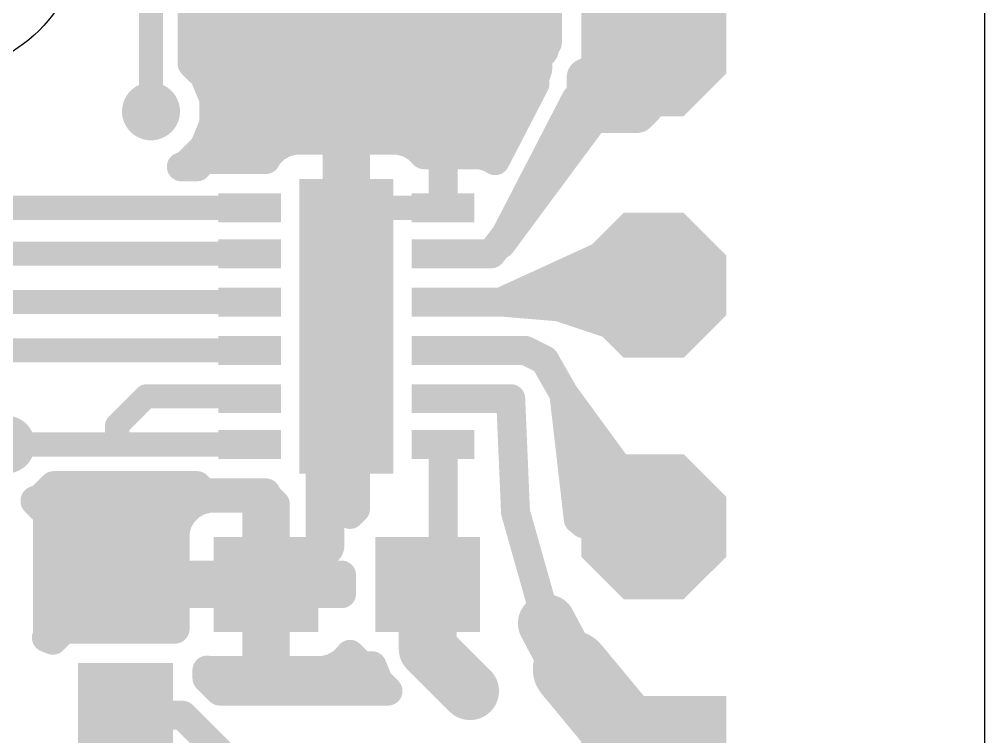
# Model space of a CAD drawing. Extents: x 0 to 81, y 1 to 51.
# Drawn here: x 70.85 to 81, y 24.51 to 32.06 of the extents above; entities that cross this region are included whole.
import ezdxf

# ---------------------------------------------------------------- set-up
doc = ezdxf.new("R2010")
doc.units = 0
for name, color, linetype in [('1', 22, 'CONTINUOUS'), ('17', 82, 'CONTINUOUS'), ('18', 82, 'CONTINUOUS'), ('20', 7, 'CONTINUOUS')]:
    doc.layers.add(name, color=color, linetype=linetype)

# ---------------------------------------------------------------- blocks, each defined once
blk = doc.blocks.new('RECT')
blk.add_solid([(-0.5, -0.5), (0.5, -0.5), (-0.5, 0.5), (0.5, 0.5)])
blk = doc.blocks.new('SQUAREP')
blk.add_solid([(-0.5, -0.5), (0.5, -0.5), (-0.5, 0.5), (0.5, 0.5)])
blk = doc.blocks.new('OCTAGONP')
at = {"const_width": 0.5}
blk.add_lwpolyline([(-0.25, -0.1036), (-0.25, 0.1036), (-0.1036, 0.25), (0.1036, 0.25), (0.25, 0.1036), (0.25, -0.1036), (0.1036, -0.25), (-0.1036, -0.25), (-0.25, -0.1036), (-0.25, 0.1036)], dxfattribs=at)
blk = doc.blocks.new('ROUNDV')
at = {"const_width": 0.5}
blk.add_lwpolyline([(0, -0.25, 1), (0, 0.25, 1), (0, -0.25)], format="xyb", dxfattribs=at)

msp = doc.modelspace()

# ---------------------------------------------------------------- linework, layer by layer
at = {"layer": '1'}
for points, const_width in [([(72.2376, 35.052), (72.2376, 31.0896)], 0.254), ([(72.6694, 31.5917), (72.6694, 35.047)], 0.3048), ([(76.4032, 32.2637), (76.4032, 31.81)], 0.3048), ([(72.6694, 32.004), (76.4032, 32.004)], 0.3048), ([(76.4032, 31.81), (76.3942, 31.8055)], 0.3048), ([(76.8096, 31.4452), (77.5208, 31.8008)], 0.4064), ([(76.3656, 31.7196), (76.3016, 31.6556)], 0.3048), ([(76.3942, 31.8055), (76.3656, 31.7196)], 0.3048), ([(72.6694, 31.6992), (76.3452, 31.6992)], 0.3048), ([(76.3016, 31.6556), (76.3016, 31.5276)], 0.3048), ([(72.7975, 31.4637), (72.6694, 31.5917)], 0.3048), ([(76.3016, 31.5276), (76.2611, 31.4062)], 0.3048), ([(72.898, 31.221), (72.7975, 31.4637)], 0.3048), ([(76.2611, 31.4062), (76.2736, 31.3813)], 0.3048), ([(76.8096, 31.1404), (76.8096, 31.4452)], 0.4064), ([(72.8262, 31.3944), (76.267, 31.3944)], 0.3048), ([(76.2736, 31.3813), (75.8548, 30.5709)], 0.3048), ([(72.898, 30.9582), (72.898, 31.221)], 0.3048), ([(75.9164, 29.694), (76.7038, 31.218)], 0.3048), ([(76.7038, 31.218), (76.5768, 30.7608)], 0.3048), ([(77.4192, 31.1404), (76.8096, 31.1404)], 0.4064), ([(76.9324, 31.0656), (77.3444, 31.0656)], 0.4064), ([(77.3444, 31.0656), (77.4192, 31.1404)], 0.4064), ([(72.898, 31.0896), (76.1228, 31.0896)], 0.3048), ([(75.8148, 29.5924), (76.9324, 31.0656)], 0.3048), ([(76.9324, 31.0656), (75.9164, 29.694)], 0.3048), ([(72.7975, 30.7155), (72.898, 30.9582)], 0.3048), ([(72.6117, 30.5297), (72.7975, 30.7155)], 0.3048), ([(72.8262, 30.7848), (73.7368, 30.7848)], 0.3048), ([(73.546, 30.705), (73.4703, 30.6293)], 0.3048), ([(73.6386, 30.7585), (73.546, 30.705)], 0.3048), ([(73.742, 30.7862), (73.6386, 30.7585)], 0.3048), ([(74.1955, 30.7862), (73.742, 30.7862)], 0.3048), ([(74.1955, 28.9257), (74.1955, 30.7862)], 0.3048), ([(74.1955, 30.7848), (74.386, 30.7848)], 0.3048), ([(74.8396, 30.7862), (74.386, 30.7862)], 0.3048), ([(74.386, 30.7862), (74.386, 28.9257)], 0.3048), ([(74.943, 30.7585), (74.8396, 30.7862)], 0.3048), ([(74.8448, 30.7848), (75.9654, 30.7848)], 0.3048), ([(75.0356, 30.705), (74.943, 30.7585)], 0.3048), ([(75.1068, 30.6338), (75.0356, 30.705)], 0.3048), ([(73.4703, 30.6293), (73.4435, 30.583)], 0.3048), ([(75.3068, 30.6338), (75.1068, 30.6338)], 0.3048), ([(75.6905, 30.6338), (75.3068, 30.6338)], 0.3048), ([(75.3068, 30.6338), (75.3068, 30.1004)], 0.3048), ([(75.3068, 30.1004), (75.3068, 30.6338)], 0.3048), ([(75.7939, 30.6061), (75.6905, 30.6338)], 0.3048), ([(75.8548, 30.5709), (75.7939, 30.6061)], 0.3048), ([(72.5563, 30.5068), (72.6117, 30.5297)], 0.3048), ([(72.7211, 30.5068), (72.5563, 30.5068)], 0.3048), ([(72.7973, 30.583), (72.7211, 30.5068)], 0.3048), ([(73.4435, 30.583), (72.7973, 30.583)], 0.3048), ([(74.1955, 30.48), (74.386, 30.48)], 0.3048), ([(75.3068, 30.48), (75.3068, 30.48)], 0.3048), ([(74.1955, 30.1752), (74.386, 30.1752)], 0.3048), ([(75.3068, 30.1752), (75.3068, 30.1752)], 0.3048), ([(75.3068, 30.1004), (75.3068, 30.1004)], 0.3048), ([(56.2096, 30.075), (73.2748, 30.075)], 0.254), ([(75.3068, 30.075), (74.367, 30.075)], 0.254), ([(74.3416, 30.0496), (74.3416, 28.8304)], 0.2032), ([(74.1955, 29.8704), (74.386, 29.8704)], 0.3048), ([(75.3068, 29.5924), (75.8148, 29.5924)], 0.3048), ([(75.9164, 29.0844), (77.1356, 29.6432)], 0.3048), ([(77.1356, 29.6432), (77.1356, 29.2368)], 0.3048), ([(56.4454, 29.5924), (73.2748, 29.5924)], 0.254), ([(74.1955, 29.5656), (74.386, 29.5656)], 0.3048), ([(77.1356, 29.2368), (77.5208, 29.2608)], 0.4064), ([(74.1955, 29.2608), (74.386, 29.2608)], 0.3048), ([(76.3228, 29.2368), (75.9164, 29.0844)], 0.3048), ([(76.526, 29.0336), (76.3228, 29.2368)], 0.3048), ([(77.1356, 29.2368), (76.3228, 29.2368)], 0.3048), ([(75.3068, 29.0844), (75.9164, 29.0844)], 0.3048), ([(75.9164, 29.0844), (77.1356, 29.0844)], 0.3048), ([(75.9164, 29.0844), (76.526, 29.0336)], 0.3048), ([(77.1356, 29.0844), (77.1356, 28.8304)], 0.3048), ([(56.6558, 29.0844), (73.2748, 29.0844)], 0.254), ([(77.1356, 28.8304), (76.526, 29.0336)], 0.3048), ([(74.2908, 28.8304), (74.0664, 28.606)], 0.4064), ([(74.1955, 28.956), (74.386, 28.956)], 0.3048), ([(74.386, 28.9257), (74.1955, 28.9257)], 0.3048), ([(74.3416, 28.8304), (74.2908, 28.8304)], 0.2032), ([(74.1955, 26.9697), (74.1955, 28.7351)], 0.3048), ([(74.1955, 28.7351), (74.386, 28.7351)], 0.3048), ([(74.386, 28.7351), (74.386, 26.9079)], 0.3048), ([(74.0664, 28.606), (74.0664, 26.5176)], 0.4064), ([(74.1955, 28.6512), (74.386, 28.6512)], 0.3048), ([(75.3068, 28.5764), (76.1704, 28.5764)], 0.3048), ([(76.1704, 28.5764), (76.3736, 28.4748)], 0.3048), ([(56.8663, 28.5764), (73.2748, 28.5764)], 0.254), ([(76.3736, 28.4748), (76.5768, 28.1192)], 0.3048), ([(74.1955, 28.3464), (74.386, 28.3464)], 0.3048), ([(72.1868, 28.0924), (71.882, 27.7876)], 0.254), ([(73.2508, 28.0924), (72.1868, 28.0924)], 0.254), ([(73.2748, 28.0684), (73.2508, 28.0924)], 0.254), ([(75.3068, 28.0684), (76.018, 28.0684)], 0.3048), ([(76.018, 28.0684), (76.0688, 26.8746)], 0.3048), ([(76.5768, 28.1192), (77.542, 26.7984)], 0.3048), ([(76.7292, 26.7984), (76.5768, 28.1192)], 0.3048), ([(76.5768, 28.1192), (77.1356, 26.7984)], 0.3048), ([(74.1955, 28.0416), (74.386, 28.0416)], 0.3048), ([(71.882, 27.7876), (71.882, 27.5858)], 0.254), ([(74.1955, 27.7368), (74.386, 27.7368)], 0.3048), ([(70.7136, 27.5858), (71.882, 27.5858)], 0.254), ([(71.882, 27.5858), (73.2748, 27.5858)], 0.254), ([(75.3068, 26.2758), (75.3068, 27.5858)], 0.3048), ([(74.1955, 27.432), (74.386, 27.432)], 0.3048), ([(71.0877, 27.0259), (71.2157, 27.154)], 0.3048), ([(71.2157, 27.154), (72.7211, 27.154)], 0.3048), ([(72.7211, 27.154), (72.7973, 27.0778)], 0.3048), ([(71.1889, 27.1272), (72.7479, 27.1272)], 0.3048), ([(72.7973, 27.0778), (73.4435, 27.0778)], 0.3048), ([(73.4435, 27.0778), (73.4703, 27.0315)], 0.3048), ([(74.1955, 27.1272), (74.386, 27.1272)], 0.3048), ([(71.0184, 26.9972), (71.0877, 27.0259)], 0.3048), ([(71.0184, 26.9901), (71.0184, 26.9972)], 0.3048), ([(71.1484, 26.8601), (71.0184, 26.9901)], 0.3048), ([(72.6469, 26.9406), (72.5712, 26.8649)], 0.3048), ([(72.7395, 26.9941), (72.6469, 26.9406)], 0.3048), ([(72.8429, 27.0218), (72.7395, 26.9941)], 0.3048), ([(73.3488, 27.0218), (72.8429, 27.0218)], 0.3048), ([(73.3488, 26.213), (73.3488, 27.0218)], 0.3048), ([(73.4703, 27.0315), (73.544, 26.9578)], 0.3048), ([(73.544, 26.9578), (73.544, 26.213)], 0.3048), ([(74.2459, 26.9406), (74.1955, 26.9697)], 0.3048), ([(74.3216, 26.8649), (74.2459, 26.9406)], 0.3048), ([(71.1484, 25.5655), (71.1484, 26.8601)], 0.3048), ([(72.5712, 26.8649), (72.5177, 26.7723)], 0.3048), ([(74.3294, 26.8513), (74.3216, 26.8649)], 0.3048), ([(74.386, 26.9079), (74.3294, 26.8513)], 0.3048), ([(76.0688, 26.8746), (76.399, 25.7062)], 0.3048), ([(77.5208, 26.7208), (76.8096, 26.7984)], 0.4064), ([(71.1484, 26.8224), (72.5466, 26.8224)], 0.3048), ([(72.5177, 26.7723), (72.49, 26.6689)], 0.3048), ([(73.3488, 26.8224), (73.544, 26.8224)], 0.3048), ([(76.8096, 26.7984), (76.7292, 26.7984)], 0.3048), ([(77.1356, 26.7984), (76.8096, 26.7984)], 0.3048), ([(77.542, 26.7984), (77.1356, 26.7984)], 0.3048), ([(72.49, 26.6689), (72.49, 26.213)], 0.3048), ([(74.0664, 26.5176), (73.6642, 26.1154)], 0.4064), ([(71.1484, 26.5176), (72.49, 26.5176)], 0.3048), ([(73.3488, 26.5176), (73.544, 26.5176)], 0.3048), ([(75.1464, 25.4376), (75.1464, 26.1154)], 0.6096), ([(75.1464, 26.1154), (75.3068, 26.2758)], 0.3048), ([(71.1484, 26.2128), (73.3488, 26.2128)], 0.3048), ([(72.49, 26.213), (73.3488, 26.213)], 0.3048), ([(73.544, 26.213), (73.3488, 26.213)], 0.3048), ([(73.3488, 26.213), (73.3488, 26.0178)], 0.3048), ([(73.6642, 26.1154), (73.4464, 26.1154)], 0.4064), ([(73.544, 26.0178), (73.544, 26.213)], 0.3048), ([(73.544, 26.213), (74.2408, 26.213)], 0.3048), ([(73.544, 26.2128), (74.2408, 26.2128)], 0.3048), ([(74.2408, 26.213), (74.2408, 26.0178)], 0.3048), ([(73.3488, 26.0178), (72.49, 26.0178)], 0.3048), ([(72.49, 26.0178), (72.49, 25.6452)], 0.3048), ([(73.3488, 25.209), (73.3488, 26.0178)], 0.3048), ([(73.3488, 26.0178), (73.544, 26.0178)], 0.3048), ([(74.2408, 26.0178), (73.544, 26.0178)], 0.3048), ([(73.544, 26.0178), (73.544, 25.209)], 0.3048), ([(71.1484, 25.908), (72.49, 25.908)], 0.3048), ([(73.3488, 25.908), (73.544, 25.908)], 0.3048), ([(71.3227, 25.6452), (71.2058, 25.5283)], 0.3048), ([(72.49, 25.6452), (71.3227, 25.6452)], 0.3048), ([(71.1382, 25.5553), (71.1484, 25.5655)], 0.3048), ([(71.2058, 25.5283), (71.1382, 25.5553)], 0.3048), ([(71.1484, 25.6032), (71.2807, 25.6032)], 0.3048), ([(73.3488, 25.6032), (73.544, 25.6032)], 0.3048), ([(75.5904, 24.9936), (75.1464, 25.4376)], 0.6096), ([(77.5208, 24.1808), (76.6572, 25.2222)], 0.8128), ([(74.2459, 25.2902), (74.3216, 25.3659)], 0.3048), ([(74.3216, 25.3659), (74.3294, 25.3795)], 0.3048), ([(74.3294, 25.3795), (74.4491, 25.2598)], 0.3048), ([(73.3488, 25.2984), (73.544, 25.2984)], 0.3048), ([(74.0499, 25.209), (74.1533, 25.2367)], 0.3048), ([(74.1533, 25.2367), (74.2459, 25.2902)], 0.3048), ([(74.2541, 25.2984), (74.4105, 25.2984)], 0.3048), ([(74.4491, 25.2598), (74.5602, 25.2598)], 0.3048), ([(74.5602, 25.2598), (74.6296, 25.0923)], 0.3048), ([(72.8256, 25.2136), (72.8429, 25.209)], 0.3048), ([(72.8256, 25.1282), (72.8256, 25.2136)], 0.3048), ([(72.9602, 24.9936), (72.8256, 25.1282)], 0.3048), ([(72.8429, 25.209), (73.3488, 25.209)], 0.3048), ([(73.544, 25.209), (74.0499, 25.209)], 0.3048), ([(74.6296, 25.0923), (74.7283, 24.9936)], 0.3048), ([(74.7283, 24.9936), (72.9602, 24.9936)], 0.3048), ([(72.9602, 24.9936), (74.7283, 24.9936)], 0.3048), ([(72.5676, 24.7396), (71.97, 24.7396)], 0.3048), ([(73.7972, 23.51), (72.5676, 24.7396)], 0.3048)]:
    msp.add_lwpolyline(points, dxfattribs=dict(at, const_width=const_width))
for points, const_width in [([(72.6694, 32.0802, 1), (72.6694, 31.9278)], 0.1524), ([(76.4032, 31.9278, 1), (76.4032, 32.0802)], 0.1524), ([(76.4373, 31.7418, 1), (76.3691, 31.8781)], 0.1524), ([(77.5662, 31.7099, 1), (77.4754, 31.8917)], 0.2032), ([(76.4195, 31.6657, 1), (76.3117, 31.7735)], 0.1524), ([(76.3601, 31.8736, 1), (76.4283, 31.7373)], 0.1524), ([(76.4665, 31.7814, 1), (76.3219, 31.8296)], 0.1524), ([(76.327, 31.81, 1), (76.4794, 31.81)], 0.1524), ([(72.6694, 31.7754, 1), (72.6694, 31.623)], 0.1524), ([(76.3778, 31.6556, 1), (76.2254, 31.6556)], 0.1524), ([(76.2477, 31.7095, 1), (76.3555, 31.6017)], 0.1524), ([(76.2933, 31.7437, 1), (76.4379, 31.6955)], 0.1524), ([(76.3452, 31.623, 1), (76.3452, 31.7754)], 0.1524), ([(72.7233, 31.6456, 1), (72.6155, 31.5379)], 0.1524), ([(72.5932, 31.5917, 1), (72.7456, 31.5917)], 0.1524), ([(76.3739, 31.5035, 1), (76.2293, 31.5517)], 0.1524), ([(72.8679, 31.4928, 1), (72.7271, 31.4345)], 0.1524), ([(72.7436, 31.4098, 1), (72.8513, 31.5176)], 0.1524), ([(76.3293, 31.4403, 1), (76.193, 31.3721)], 0.1524), ([(76.2254, 31.5276, 1), (76.3778, 31.5276)], 0.1524), ([(76.9112, 31.4452, 1), (76.708, 31.4452)], 0.2032), ([(76.7642, 31.5361, 1), (76.855, 31.3543)], 0.2032), ([(72.8262, 31.4706, 1), (72.8262, 31.3182)], 0.1524), ([(76.1888, 31.4303, 1), (76.3334, 31.3821)], 0.1524), ([(76.2054, 31.3472, 1), (76.3417, 31.4154)], 0.1524), ([(76.3413, 31.3464, 1), (76.2059, 31.4163)], 0.1524), ([(76.267, 31.3182, 1), (76.267, 31.4706)], 0.1524), ([(72.9742, 31.221, 1), (72.8218, 31.221)], 0.1524), ([(76.7772, 31.1976, 1), (76.6304, 31.2384)], 0.1524), ([(76.7715, 31.183, 1), (76.6361, 31.253)], 0.1524), ([(72.8276, 31.1918, 1), (72.9684, 31.2501)], 0.1524), ([(76.8096, 31.242, 1), (76.8096, 31.0388)], 0.2032), ([(76.9324, 31.1672, 1), (76.9324, 30.964)], 0.2032), ([(77.3444, 30.964, 1), (77.3444, 31.1672)], 0.2032), ([(77.491, 31.0686, 1), (77.3474, 31.2122)], 0.2032), ([(77.4192, 31.0388, 1), (77.4192, 31.242)], 0.2032), ([(72.1741, 31.0896, 1), (72.3011, 31.0896)], 0.127), ([(72.898, 31.1658, 1), (72.898, 31.0134)], 0.1524), ([(76.1228, 31.0134, 1), (76.1228, 31.1658)], 0.1524), ([(76.708, 31.1404, 1), (76.9112, 31.1404)], 0.2032), ([(76.9936, 31.0202, 1), (76.8712, 31.111)], 0.1524), ([(76.9931, 31.0195, 1), (76.8717, 31.1117)], 0.1524), ([(77.2726, 31.1374, 1), (77.4162, 30.9938)], 0.2032), ([(72.9684, 30.9291, 1), (72.8276, 30.9874)], 0.1524), ([(72.8218, 30.9582, 1), (72.9742, 30.9582)], 0.1524), ([(72.8513, 30.6616, 1), (72.7436, 30.7694)], 0.1524), ([(72.8262, 30.861, 1), (72.8262, 30.7086)], 0.1524), ([(73.5079, 30.771, 1), (73.5841, 30.639)], 0.1524), ([(73.5998, 30.6511, 1), (73.4921, 30.7589)], 0.1524), ([(73.6189, 30.8321, 1), (73.6584, 30.6849)], 0.1524), ([(73.6767, 30.6925, 1), (73.6005, 30.8245)], 0.1524), ([(73.742, 30.8624, 1), (73.742, 30.71)], 0.1524), ([(73.7617, 30.7126, 1), (73.7223, 30.8598)], 0.1524), ([(73.7368, 30.7086, 1), (73.7368, 30.861)], 0.1524), ([(74.2717, 30.7862, 1), (74.1193, 30.7862)], 0.1524), ([(74.1955, 30.861, 1), (74.1955, 30.7086)], 0.1524), ([(74.1955, 30.71, 1), (74.1955, 30.8624)], 0.1524), ([(74.386, 30.8624, 1), (74.3861, 30.71)], 0.1524), ([(74.4622, 30.7862, 1), (74.3098, 30.7862)], 0.1524), ([(74.386, 30.7086, 1), (74.386, 30.861)], 0.1524), ([(74.8593, 30.8598, 1), (74.8199, 30.7126)], 0.1524), ([(74.8448, 30.861, 1), (74.8448, 30.7086)], 0.1524), ([(74.8396, 30.71, 1), (74.8396, 30.8624)], 0.1524), ([(74.9811, 30.8245, 1), (74.9049, 30.6925)], 0.1524), ([(74.9232, 30.6849, 1), (74.9627, 30.8321)], 0.1524), ([(75.0895, 30.7589, 1), (74.9818, 30.6511)], 0.1524), ([(74.9975, 30.639, 1), (75.0737, 30.771)], 0.1524), ([(75.9654, 30.7086, 1), (75.9654, 30.861)], 0.1524), ([(76.5034, 30.7812, 1), (76.6502, 30.7404)], 0.1524), ([(72.7271, 30.7447, 1), (72.8679, 30.6864)], 0.1524), ([(73.4164, 30.6832, 1), (73.5242, 30.5755)], 0.1524), ([(73.5363, 30.5912, 1), (73.4043, 30.6674)], 0.1524), ([(75.1068, 30.71, 1), (75.1068, 30.5576)], 0.1524), ([(75.053, 30.5799, 1), (75.1607, 30.6877)], 0.1524), ([(75.3068, 30.71, 1), (75.3068, 30.5576)], 0.1524), ([(75.383, 30.6338, 1), (75.2306, 30.6338)], 0.1524), ([(75.383, 30.6338, 1), (75.2306, 30.6338)], 0.1524), ([(75.3068, 30.5576, 1), (75.3068, 30.71)], 0.1524), ([(75.7102, 30.7074, 1), (75.6708, 30.5602)], 0.1524), ([(75.6905, 30.5576, 1), (75.6905, 30.71)], 0.1524), ([(75.832, 30.6721, 1), (75.7558, 30.5401)], 0.1524), ([(75.7741, 30.5325, 1), (75.8136, 30.6797)], 0.1524), ([(72.5563, 30.583, 1), (72.5563, 30.4306)], 0.1524), ([(72.5271, 30.5772, 1), (72.5854, 30.4364)], 0.1524), ([(72.5578, 30.5836, 1), (72.6656, 30.4759)], 0.1524), ([(72.6408, 30.4593, 1), (72.5825, 30.6001)], 0.1524), ([(72.7973, 30.6592, 1), (72.7973, 30.5068)], 0.1524), ([(72.7211, 30.4306, 1), (72.7211, 30.583)], 0.1524), ([(72.8512, 30.5291, 1), (72.7434, 30.6369)], 0.1524), ([(73.3776, 30.6211, 1), (73.5095, 30.5449)], 0.1524), ([(73.4435, 30.5068, 1), (73.4435, 30.6592)], 0.1524), ([(75.7871, 30.6059, 1), (75.9225, 30.5359)], 0.1524), ([(75.8167, 30.5049, 1), (75.8929, 30.6369)], 0.1524), ([(72.6672, 30.5607, 1), (72.775, 30.4529)], 0.1524), ([(74.1955, 30.5562, 1), (74.1955, 30.4038)], 0.1524), ([(74.386, 30.4038, 1), (74.386, 30.5562)], 0.1524), ([(75.3068, 30.5562, 1), (75.3068, 30.4038)], 0.1524), ([(75.3068, 30.4038, 1), (75.3068, 30.5562)], 0.1524), ([(74.1955, 30.2514, 1), (74.1955, 30.099)], 0.1524), ([(74.386, 30.099, 1), (74.386, 30.2514)], 0.1524), ([(75.3068, 30.2514, 1), (75.3068, 30.099)], 0.1524), ([(75.3068, 30.1766, 1), (75.3068, 30.0242)], 0.1524), ([(75.3068, 30.099, 1), (75.3068, 30.2514)], 0.1524), ([(75.3068, 30.0242, 1), (75.3068, 30.1766)], 0.1524), ([(73.2748, 30.0115, 1), (73.2748, 30.1385)], 0.127), ([(74.367, 30.075, 0.4142), (74.3416, 30.0496)], 0.254), ([(74.367, 30.1385, 1), (74.367, 30.0115)], 0.127), ([(74.3924, 30.0496, 1), (74.2908, 30.0496)], 0.1016), ([(74.367, 30.0115, 1), (74.367, 30.1385)], 0.127), ([(75.2306, 30.1004, 1), (75.383, 30.1004)], 0.1524), ([(75.2306, 30.1004, 1), (75.383, 30.1004)], 0.1524), ([(75.3068, 30.0115, 1), (75.3068, 30.1385)], 0.127), ([(74.2781, 30.0496, 1), (74.4051, 30.0496)], 0.127), ([(74.1955, 29.9466, 1), (74.1955, 29.7942)], 0.1524), ([(74.386, 29.7942, 1), (74.386, 29.9466)], 0.1524), ([(75.3068, 29.6686, 1), (75.3068, 29.5162)], 0.1524), ([(75.8148, 29.5162, 1), (75.8148, 29.6686)], 0.1524), ([(75.8552, 29.7394, 1), (75.9776, 29.6486)], 0.1524), ([(75.8487, 29.729, 1), (75.9841, 29.659)], 0.1524), ([(77.2118, 29.6432, 1), (77.0594, 29.6432)], 0.1524), ([(77.1673, 29.5739, 1), (77.1039, 29.7125)], 0.1524), ([(73.2748, 29.5289, 1), (73.2748, 29.6559)], 0.127), ([(74.1955, 29.6418, 1), (74.1955, 29.4894)], 0.1524), ([(74.386, 29.4894, 1), (74.386, 29.6418)], 0.1524), ([(75.7541, 29.6385, 1), (75.8755, 29.5463)], 0.1524), ([(77.1293, 29.3382, 1), (77.1419, 29.1354)], 0.2032), ([(77.5271, 29.1594, 1), (77.5145, 29.3622)], 0.2032), ([(74.1955, 29.337, 1), (74.1955, 29.1846)], 0.1524), ([(74.386, 29.1846, 1), (74.386, 29.337)], 0.1524), ([(76.3767, 29.2907, 1), (76.2689, 29.1829)], 0.1524), ([(76.3228, 29.313, 1), (76.3228, 29.1606)], 0.1524), ([(76.3496, 29.1655, 1), (76.296, 29.3081)], 0.1524), ([(77.1356, 29.1606, 1), (77.1356, 29.313)], 0.1524), ([(75.3068, 29.1606, 1), (75.3068, 29.0082)], 0.1524), ([(75.9164, 29.1606, 1), (75.9164, 29.0082)], 0.1524), ([(75.9227, 29.1603, 1), (75.9101, 29.0085)], 0.1524), ([(75.8896, 29.1557, 1), (75.9432, 29.0131)], 0.1524), ([(75.8847, 29.1537, 1), (75.9481, 29.0151)], 0.1524), ([(75.9164, 29.0082, 1), (75.9164, 29.1606)], 0.1524), ([(77.0594, 29.2368, 1), (77.2118, 29.2368)], 0.1524), ([(77.2118, 29.0844, 1), (77.0594, 29.0844)], 0.1524), ([(77.1356, 29.0082, 1), (77.1356, 29.1606)], 0.1524), ([(73.2748, 29.0209, 1), (73.2748, 29.1479)], 0.127), ([(76.5501, 29.1059, 1), (76.5019, 28.9613)], 0.1524), ([(76.4721, 28.9797, 1), (76.5799, 29.0875)], 0.1524), ([(76.5197, 28.9577, 1), (76.5323, 29.1095)], 0.1524), ([(74.1955, 29.0322, 1), (74.1955, 28.8798)], 0.1524), ([(74.1955, 29.0019, 1), (74.1955, 28.8495)], 0.1524), ([(74.3626, 28.7586, 1), (74.219, 28.9022)], 0.2032), ([(74.386, 28.8798, 1), (74.386, 29.0322)], 0.1524), ([(74.386, 28.8495, 1), (74.386, 29.0019)], 0.1524), ([(74.1193, 28.9257, 1), (74.2717, 28.9257)], 0.1524), ([(74.2908, 28.8812, 1), (74.2908, 28.7796)], 0.1016), ([(74.3098, 28.9257, 1), (74.4622, 28.9257)], 0.1524), ([(74.3416, 28.7796, 1), (74.3416, 28.8812)], 0.1016), ([(77.1115, 28.7581, 1), (77.1597, 28.9027)], 0.1524), ([(74.2717, 28.7351, 1), (74.1193, 28.7351)], 0.1524), ([(74.1955, 28.8113, 1), (74.1955, 28.6589)], 0.1524), ([(74.4622, 28.7351, 1), (74.3098, 28.7351)], 0.1524), ([(74.2908, 28.8304, 1), (74.3924, 28.8304)], 0.1016), ([(74.386, 28.6589, 1), (74.386, 28.8113)], 0.1524), ([(77.0594, 28.8304, 1), (77.2118, 28.8304)], 0.1524), ([(74.168, 28.606, 1), (73.9648, 28.606)], 0.2032), ([(73.9946, 28.6778, 1), (74.1382, 28.5342)], 0.2032), ([(74.1955, 28.7274, 1), (74.1955, 28.575)], 0.1524), ([(74.386, 28.575, 1), (74.386, 28.7274)], 0.1524), ([(75.3068, 28.6526, 1), (75.3068, 28.5002)], 0.1524), ([(76.2045, 28.6446, 1), (76.1363, 28.5082)], 0.1524), ([(76.1704, 28.5002, 1), (76.1704, 28.6526)], 0.1524), ([(73.2748, 28.5129, 1), (73.2748, 28.6399)], 0.127), ([(76.4398, 28.5126, 1), (76.3074, 28.437)], 0.1524), ([(76.3395, 28.4066, 1), (76.4077, 28.543)], 0.1524), ([(74.1955, 28.4226, 1), (74.1955, 28.2702)], 0.1524), ([(74.386, 28.2702, 1), (74.386, 28.4226)], 0.1524), ([(72.1868, 28.1559, 1), (72.1868, 28.0289)], 0.127), ([(72.2317, 28.0475, 1), (72.1419, 28.1373)], 0.127), ([(73.2957, 28.1373, 1), (73.2059, 28.0475)], 0.127), ([(73.2508, 28.0289, 1), (73.2508, 28.1559)], 0.127), ([(75.3068, 28.1446, 1), (75.3068, 27.9922)], 0.1524), ([(76.0941, 28.0716, 1), (75.9419, 28.0652)], 0.1524), ([(76.018, 27.9922, 1), (76.018, 28.1446)], 0.1524), ([(76.6383, 28.1642, 1), (76.5153, 28.0742)], 0.1524), ([(76.6525, 28.1279, 1), (76.5011, 28.1105)], 0.1524), ([(76.647, 28.1489, 1), (76.5066, 28.0895)], 0.1524), ([(76.5106, 28.0814, 1), (76.643, 28.157)], 0.1524), ([(73.2299, 28.0235, 1), (73.3197, 28.1133)], 0.127), ([(74.1955, 28.1178, 1), (74.1955, 27.9654)], 0.1524), ([(74.386, 27.9654, 1), (74.386, 28.1178)], 0.1524), ([(71.9455, 27.7876, 1), (71.8185, 27.7876)], 0.127), ([(71.8371, 27.8325, 1), (71.9269, 27.7427)], 0.127), ([(74.1955, 27.813, 1), (74.1955, 27.6606)], 0.1524), ([(74.386, 27.6606, 1), (74.386, 27.813)], 0.1524), ([(71.882, 27.6493, 1), (71.882, 27.5223)], 0.127), ([(71.882, 27.5223, 1), (71.882, 27.6493)], 0.127), ([(73.2748, 27.5223, 1), (73.2748, 27.6493)], 0.127), ([(75.383, 27.5858, 1), (75.2306, 27.5858)], 0.1524), ([(71.8185, 27.5858, 1), (71.9455, 27.5858)], 0.127), ([(74.1955, 27.5082, 1), (74.1955, 27.3558)], 0.1524), ([(74.386, 27.3558, 1), (74.386, 27.5082)], 0.1524), ([(71.2157, 27.2302, 1), (71.2157, 27.0778)], 0.1524), ([(71.2696, 27.1001, 1), (71.1619, 27.2079)], 0.1524), ([(72.775, 27.2079, 1), (72.6672, 27.1001)], 0.1524), ([(72.7211, 27.0778, 1), (72.7211, 27.2302)], 0.1524), ([(71.1889, 27.2034, 1), (71.1889, 27.051)], 0.1524), ([(72.7973, 27.154, 1), (72.7973, 27.0016)], 0.1524), ([(72.7434, 27.0239, 1), (72.8512, 27.1317)], 0.1524), ([(72.7479, 27.051, 1), (72.7479, 27.2034)], 0.1524), ([(73.5095, 27.1159, 1), (73.3776, 27.0397)], 0.1524), ([(73.4435, 27.0016, 1), (73.4435, 27.154)], 0.1524), ([(74.1955, 27.2034, 1), (74.1955, 27.051)], 0.1524), ([(74.386, 27.051, 1), (74.386, 27.2034)], 0.1524), ([(71.0946, 26.9972, 1), (70.9422, 26.9972)], 0.1524), ([(70.9892, 27.0676, 1), (71.0476, 26.9268)], 0.1524), ([(71.0723, 27.044, 1), (70.9645, 26.9362)], 0.1524), ([(71.0338, 27.0798, 1), (71.1416, 26.9721)], 0.1524), ([(71.1168, 26.9555, 1), (71.0585, 27.0963)], 0.1524), ([(72.7007, 26.8867, 1), (72.593, 26.9945)], 0.1524), ([(72.7198, 27.0677, 1), (72.7593, 26.9205)], 0.1524), ([(72.7776, 26.9281, 1), (72.7014, 27.0601)], 0.1524), ([(72.8429, 27.098, 1), (72.8429, 26.9456)], 0.1524), ([(72.8626, 26.9482, 1), (72.8232, 27.0954)], 0.1524), ([(73.425, 27.0218, 1), (73.2726, 27.0218)], 0.1524), ([(73.3488, 26.9456, 1), (73.3488, 27.098)], 0.1524), ([(73.5242, 27.0853, 1), (73.4164, 26.9776)], 0.1524), ([(73.4043, 26.9934, 1), (73.5363, 27.0696)], 0.1524), ([(73.6202, 26.9578, 1), (73.4678, 26.9578)], 0.1524), ([(74.2336, 27.0357, 1), (74.1574, 26.9037)], 0.1524), ([(74.2998, 26.9945, 1), (74.1921, 26.8867)], 0.1524), ([(70.9422, 26.9901, 1), (71.0946, 26.9901)], 0.1524), ([(71.2246, 26.8601, 1), (71.0722, 26.8601)], 0.1524), ([(72.5173, 26.9188, 1), (72.6251, 26.8111)], 0.1524), ([(72.6372, 26.8268, 1), (72.5052, 26.903)], 0.1524), ([(72.6088, 27.0066, 1), (72.685, 26.8746)], 0.1524), ([(73.4901, 26.9039, 1), (73.5979, 27.0116)], 0.1524), ([(74.1193, 26.9697, 1), (74.2717, 26.9697)], 0.1524), ([(74.2078, 26.8746, 1), (74.284, 27.0066)], 0.1524), ([(74.3876, 26.903, 1), (74.2556, 26.8268)], 0.1524), ([(74.2677, 26.8111, 1), (74.3755, 26.9188)], 0.1524), ([(74.4399, 26.8541, 1), (74.3322, 26.9618)], 0.1524), ([(76.1421, 26.8953, 1), (75.9955, 26.8539)], 0.1524), ([(76.8206, 26.8994, 1), (76.7986, 26.6974)], 0.2032), ([(71.1484, 26.8986, 1), (71.1484, 26.7462)], 0.1524), ([(71.0945, 26.8062, 1), (71.2023, 26.914)], 0.1524), ([(72.5913, 26.7525, 1), (72.4441, 26.792)], 0.1524), ([(72.5466, 26.7462, 1), (72.5466, 26.8986)], 0.1524), ([(73.3488, 26.8986, 1), (73.3488, 26.7462)], 0.1524), ([(73.544, 26.7462, 1), (73.544, 26.8986)], 0.1524), ([(74.2756, 26.9052, 1), (74.3833, 26.7975)], 0.1524), ([(74.2635, 26.8132, 1), (74.3954, 26.8894)], 0.1524), ([(74.3098, 26.9079, 1), (74.4622, 26.9079)], 0.1524), ([(75.9927, 26.8714, 1), (76.1449, 26.8778)], 0.1524), ([(76.7292, 26.8746, 1), (76.7292, 26.7222)], 0.1524), ([(76.8096, 26.8746, 1), (76.8096, 26.7222)], 0.1524), ([(76.8096, 26.7222, 1), (76.8096, 26.8746)], 0.1524), ([(77.1356, 26.8746, 1), (77.1356, 26.7222)], 0.1524), ([(77.0654, 26.7687, 1), (77.2058, 26.8281)], 0.1524), ([(77.1356, 26.7222, 1), (77.1356, 26.8746)], 0.1524), ([(77.4805, 26.7534, 1), (77.6035, 26.8434)], 0.1524), ([(77.5098, 26.6198, 1), (77.5318, 26.8218)], 0.2032), ([(77.542, 26.7222, 1), (77.542, 26.8746)], 0.1524), ([(72.5662, 26.6689, 1), (72.4138, 26.6689)], 0.1524), ([(72.4517, 26.8104, 1), (72.5837, 26.7342)], 0.1524), ([(76.6535, 26.7897, 1), (76.8049, 26.8071)], 0.1524), ([(72.4164, 26.6886, 1), (72.5636, 26.6492)], 0.1524), ([(74.1382, 26.4458, 1), (73.9946, 26.5894)], 0.2032), ([(71.1484, 26.5938, 1), (71.1484, 26.4414)], 0.1524), ([(72.49, 26.4414, 1), (72.49, 26.5938)], 0.1524), ([(73.3488, 26.5938, 1), (73.3488, 26.4414)], 0.1524), ([(73.544, 26.4414, 1), (73.544, 26.5938)], 0.1524), ([(73.9648, 26.5176, 1), (74.168, 26.5176)], 0.2032), ([(75.2988, 26.1154, 1), (74.994, 26.1154)], 0.3048), ([(75.3607, 26.2219, 1), (75.2529, 26.3297)], 0.1524), ([(71.1484, 26.289, 1), (71.1484, 26.1366)], 0.1524), ([(72.49, 26.2892, 1), (72.49, 26.1368)], 0.1524), ([(72.4138, 26.213, 1), (72.5662, 26.213)], 0.1524), ([(73.3488, 26.2892, 1), (73.3488, 26.1368)], 0.1524), ([(73.425, 26.213, 1), (73.2726, 26.213)], 0.1524), ([(73.2726, 26.213, 1), (73.425, 26.213)], 0.1524), ([(73.4464, 26.217, 1), (73.4464, 26.0138)], 0.2032), ([(73.3488, 26.1368, 1), (73.3488, 26.2892)], 0.1524), ([(73.3488, 26.1366, 1), (73.3488, 26.289)], 0.1524), ([(73.6202, 26.213, 1), (73.4678, 26.213)], 0.1524), ([(73.544, 26.2892, 1), (73.544, 26.1368)], 0.1524), ([(73.544, 26.289, 1), (73.544, 26.1366)], 0.1524), ([(73.4678, 26.213, 1), (73.6202, 26.213)], 0.1524), ([(73.5924, 26.1872, 1), (73.736, 26.0436)], 0.2032), ([(73.544, 26.1368, 1), (73.544, 26.2892)], 0.1524), ([(73.6642, 26.0138, 1), (73.6642, 26.217)], 0.2032), ([(74.317, 26.213, 1), (74.1646, 26.213)], 0.1524), ([(74.2408, 26.1368, 1), (74.2408, 26.2892)], 0.1524), ([(74.2408, 26.1366, 1), (74.2408, 26.289)], 0.1524), ([(75.2306, 26.2758, 1), (75.383, 26.2758)], 0.1524), ([(75.0925, 26.1693, 1), (75.2003, 26.0615)], 0.1524), ([(72.49, 26.094, 1), (72.49, 25.9416)], 0.1524), ([(72.5662, 26.0178, 1), (72.4138, 26.0178)], 0.1524), ([(73.425, 26.0178, 1), (73.2726, 26.0178)], 0.1524), ([(73.3488, 26.094, 1), (73.3488, 25.9416)], 0.1524), ([(73.2726, 26.0178, 1), (73.425, 26.0178)], 0.1524), ([(73.3488, 25.9416, 1), (73.3488, 26.094)], 0.1524), ([(73.544, 26.094, 1), (73.544, 25.9416)], 0.1524), ([(73.6202, 26.0178, 1), (73.4678, 26.0178)], 0.1524), ([(73.4678, 26.0178, 1), (73.6202, 26.0178)], 0.1524), ([(73.544, 25.9416, 1), (73.544, 26.094)], 0.1524), ([(74.1646, 26.0178, 1), (74.317, 26.0178)], 0.1524), ([(74.2408, 25.9416, 1), (74.2408, 26.094)], 0.1524), ([(71.1484, 25.9842, 1), (71.1484, 25.8318)], 0.1524), ([(72.49, 25.8318, 1), (72.49, 25.9842)], 0.1524), ([(73.3488, 25.9842, 1), (73.3488, 25.8318)], 0.1524), ([(73.544, 25.8318, 1), (73.544, 25.9842)], 0.1524), ([(76.399, 25.7062, 0.0028), (76.6572, 25.2222)], 0.6096), ([(76.5339, 25.7772, 1), (76.2641, 25.6352)], 0.3048), ([(71.3227, 25.7214, 1), (71.3227, 25.569)], 0.1524), ([(71.3766, 25.5913, 1), (71.2688, 25.6991)], 0.1524), ([(72.49, 25.569, 1), (72.49, 25.7214)], 0.1524), ([(76.3257, 25.6855, 1), (76.4723, 25.7269)], 0.1524), ([(71.1665, 25.626, 1), (71.1099, 25.4845)], 0.1524), ([(71.0843, 25.6092, 1), (71.1921, 25.5014)], 0.1524), ([(71.1484, 25.6794, 1), (71.1484, 25.527)], 0.1524), ([(71.2023, 25.5116, 1), (71.0945, 25.6194)], 0.1524), ([(71.1775, 25.4575, 1), (71.2341, 25.599)], 0.1524), ([(71.2807, 25.527, 1), (71.2807, 25.6794)], 0.1524), ([(72.4138, 25.6452, 1), (72.5662, 25.6452)], 0.1524), ([(73.3488, 25.6794, 1), (73.3488, 25.527)], 0.1524), ([(73.544, 25.527, 1), (73.544, 25.6794)], 0.1524), ([(75.2542, 25.5454, 1), (75.0386, 25.3298)], 0.3048), ([(71.0722, 25.5655, 1), (71.2246, 25.5655)], 0.1524), ([(71.1519, 25.5821, 1), (71.2596, 25.4744)], 0.1524), ([(74.994, 25.4376, 1), (75.2988, 25.4376)], 0.3048), ([(76.8136, 25.3519, 1), (76.5008, 25.0925)], 0.4064), ([(74.2556, 25.404, 1), (74.3876, 25.3278)], 0.1524), ([(74.3833, 25.4333, 1), (74.2756, 25.3256)], 0.1524), ([(74.3954, 25.3414, 1), (74.2635, 25.4176)], 0.1524), ([(74.3755, 25.312, 1), (74.2677, 25.4197)], 0.1524), ([(73.3488, 25.3746, 1), (73.3488, 25.2222)], 0.1524), ([(73.544, 25.2222, 1), (73.544, 25.3746)], 0.1524), ([(74.1152, 25.3027, 1), (74.1914, 25.1707)], 0.1524), ([(74.173, 25.1631, 1), (74.1335, 25.3103)], 0.1524), ([(74.1921, 25.3441, 1), (74.2998, 25.2363)], 0.1524), ([(74.2541, 25.3746, 1), (74.2541, 25.2222)], 0.1524), ([(74.284, 25.2242, 1), (74.2078, 25.3562)], 0.1524), ([(74.4491, 25.336, 1), (74.4491, 25.1836)], 0.1524), ([(74.3952, 25.2059, 1), (74.503, 25.3137)], 0.1524), ([(74.4105, 25.2222, 1), (74.4105, 25.3746)], 0.1524), ([(74.6306, 25.289, 1), (74.4898, 25.2306)], 0.1524), ([(74.5602, 25.1836, 1), (74.5602, 25.336)], 0.1524), ([(76.5231, 25.1497, 1), (76.7913, 25.2947)], 0.3048), ([(72.8453, 25.2872, 1), (72.8059, 25.14)], 0.1524), ([(72.9018, 25.2136, 1), (72.7494, 25.2136)], 0.1524), ([(72.8795, 25.1821, 1), (72.7717, 25.0743)], 0.1524), ([(72.8429, 25.2852, 1), (72.8429, 25.1328)], 0.1524), ([(72.8232, 25.1354, 1), (72.8626, 25.2826)], 0.1524), ([(73.2726, 25.209, 1), (73.425, 25.209)], 0.1524), ([(73.3488, 25.1328, 1), (73.3488, 25.2852)], 0.1524), ([(73.544, 25.2852, 1), (73.544, 25.1328)], 0.1524), ([(73.4678, 25.209, 1), (73.6202, 25.209)], 0.1524), ([(74.0302, 25.2826, 1), (74.0696, 25.1354)], 0.1524), ([(74.0499, 25.1328, 1), (74.0499, 25.2852)], 0.1524), ([(72.7494, 25.1282, 1), (72.9018, 25.1282)], 0.1524), ([(74.6835, 25.1462, 1), (74.5757, 25.0384)], 0.1524), ([(74.5592, 25.0631, 1), (74.7, 25.1214)], 0.1524), ([(75.4826, 24.8858, 1), (75.6982, 25.1014)], 0.3048), ([(72.9602, 25.0698, 1), (72.9602, 24.9174)], 0.1524), ([(72.9602, 25.0698, 1), (72.9602, 24.9174)], 0.1524), ([(72.9063, 24.9397, 1), (73.0141, 25.0475)], 0.1524), ([(74.6744, 24.9397, 1), (74.7822, 25.0475)], 0.1524), ([(74.7283, 24.9174, 1), (74.7283, 25.0698)], 0.1524), ([(74.7283, 24.9174, 1), (74.7283, 25.0698)], 0.1524), ([(71.97, 24.8158, 1), (71.97, 24.6634)], 0.1524), ([(72.6215, 24.7935, 1), (72.5137, 24.6857)], 0.1524), ([(72.5676, 24.6634, 1), (72.5676, 24.8158)], 0.1524)]:
    msp.add_lwpolyline(points, format="xyb", dxfattribs=dict(at, const_width=const_width))
at = {"layer": '20'}
msp.add_line((81, 1), (81, 51), dxfattribs=at)
msp.add_circle((70, 33), 1.5, dxfattribs=at)

# ---------------------------------------------------------------- block references
at = {"layer": '1', "rotation": 180}
for p, xscale, yscale in [((74.2908, 28.8304), 0.9906, 3.0988), ((73.2748, 30.075), 0.6604, 0.3048), ((75.3068, 30.075), 0.6604, 0.3048), ((73.2748, 29.5924), 0.6604, 0.3048), ((75.3068, 29.5924), 0.6604, 0.3048), ((73.2748, 29.0844), 0.6604, 0.3048), ((75.3068, 29.0844), 0.6604, 0.3048), ((73.2748, 28.5764), 0.6604, 0.3048), ((75.3068, 28.5764), 0.6604, 0.3048), ((73.2748, 28.0684), 0.6604, 0.3048), ((75.3068, 28.0684), 0.6604, 0.3048), ((73.2748, 27.5858), 0.6604, 0.3048), ((75.3068, 27.5858), 0.6604, 0.3048)]:
    msp.add_blockref('RECT', p, dxfattribs=dict(at, xscale=xscale, yscale=yscale))
at = {"layer": '1', "xscale": 1.1}
for p in [(73.4464, 26.1154), (75.1464, 26.1154)]:
    msp.add_blockref('RECT', p, dxfattribs=at)
at = {"layer": '1', "yscale": 1.1}
msp.add_blockref('RECT', (71.97, 24.7396), dxfattribs=at)
at = {"layer": '17', "xscale": 1.524, "yscale": 1.524, "rotation": 90}
for name, p in [('OCTAGONP', (77.5208, 31.8008)), ('OCTAGONP', (77.5208, 29.2608)), ('OCTAGONP', (77.5208, 26.7208)), ('SQUAREP', (77.5208, 24.1808))]:
    msp.add_blockref(name, p, dxfattribs=at)
at = {"layer": '18'}
for p, xscale, yscale in [((73.7616, 31.3944), 0.6048, 0.6048), ((72.2376, 31.0896), 0.6096, 0.6096), ((70.7136, 27.5858), 0.6096, 0.6096), ((71.628, 26.8224), 0.6048, 0.6048), ((72.2376, 25.908), 0.6048, 0.6048), ((75.5904, 24.9936), 0.6096, 0.6096)]:
    msp.add_blockref('ROUNDV', p, dxfattribs=dict(at, xscale=xscale, yscale=yscale))

doc.saveas('drawing.dxf')
